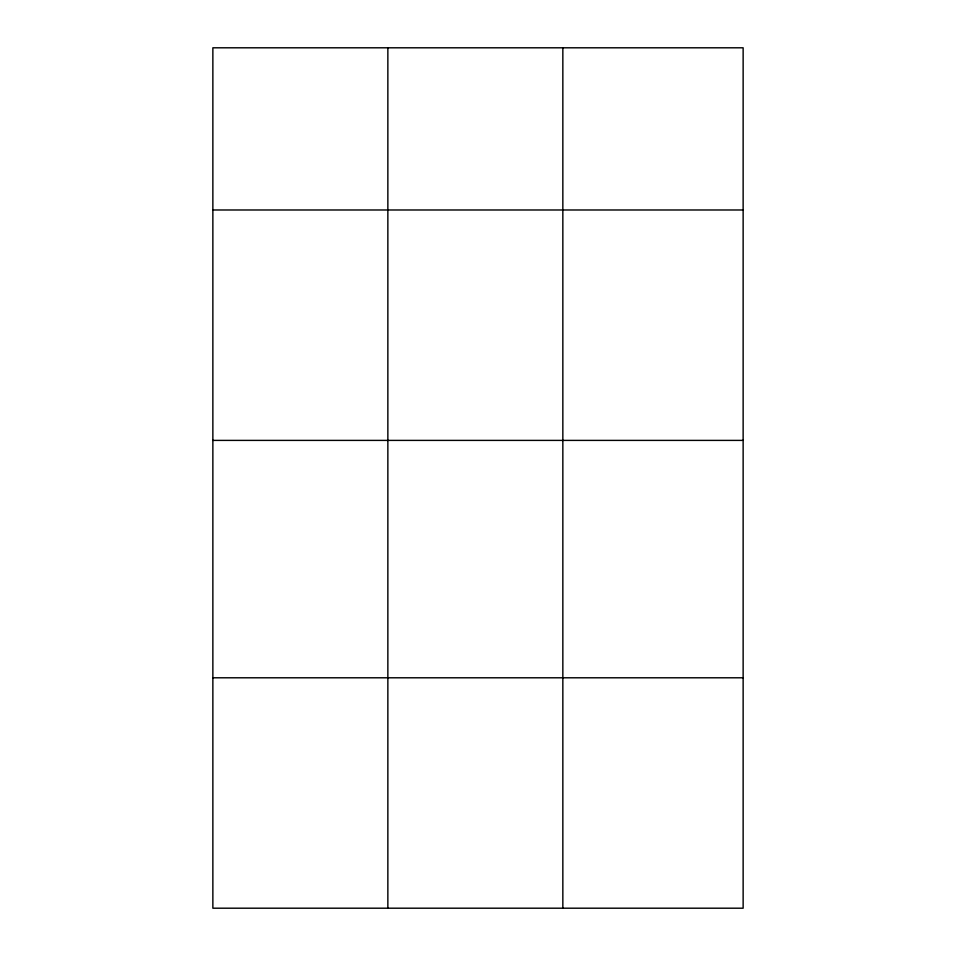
<?xml version="1.0" encoding="UTF-8"?>
<svg xmlns="http://www.w3.org/2000/svg" width="956" height="956" viewBox="0 0 956 956"><rect width="100%" height="100%" fill="white"/><g stroke="black" fill="none" stroke-linecap="round" stroke-linejoin="round"><path stroke-width="1.43" d="M743.135 440.393L743.135 47.8L212.865 47.8L212.865 908.2L743.135 908.2L743.135 440.393L212.865 440.393M212.865 209.985L743.135 209.985M212.865 677.792L743.135 677.792M562.845 47.8L562.845 908.2M387.861 47.8L387.861 908.2"/></g></svg>
